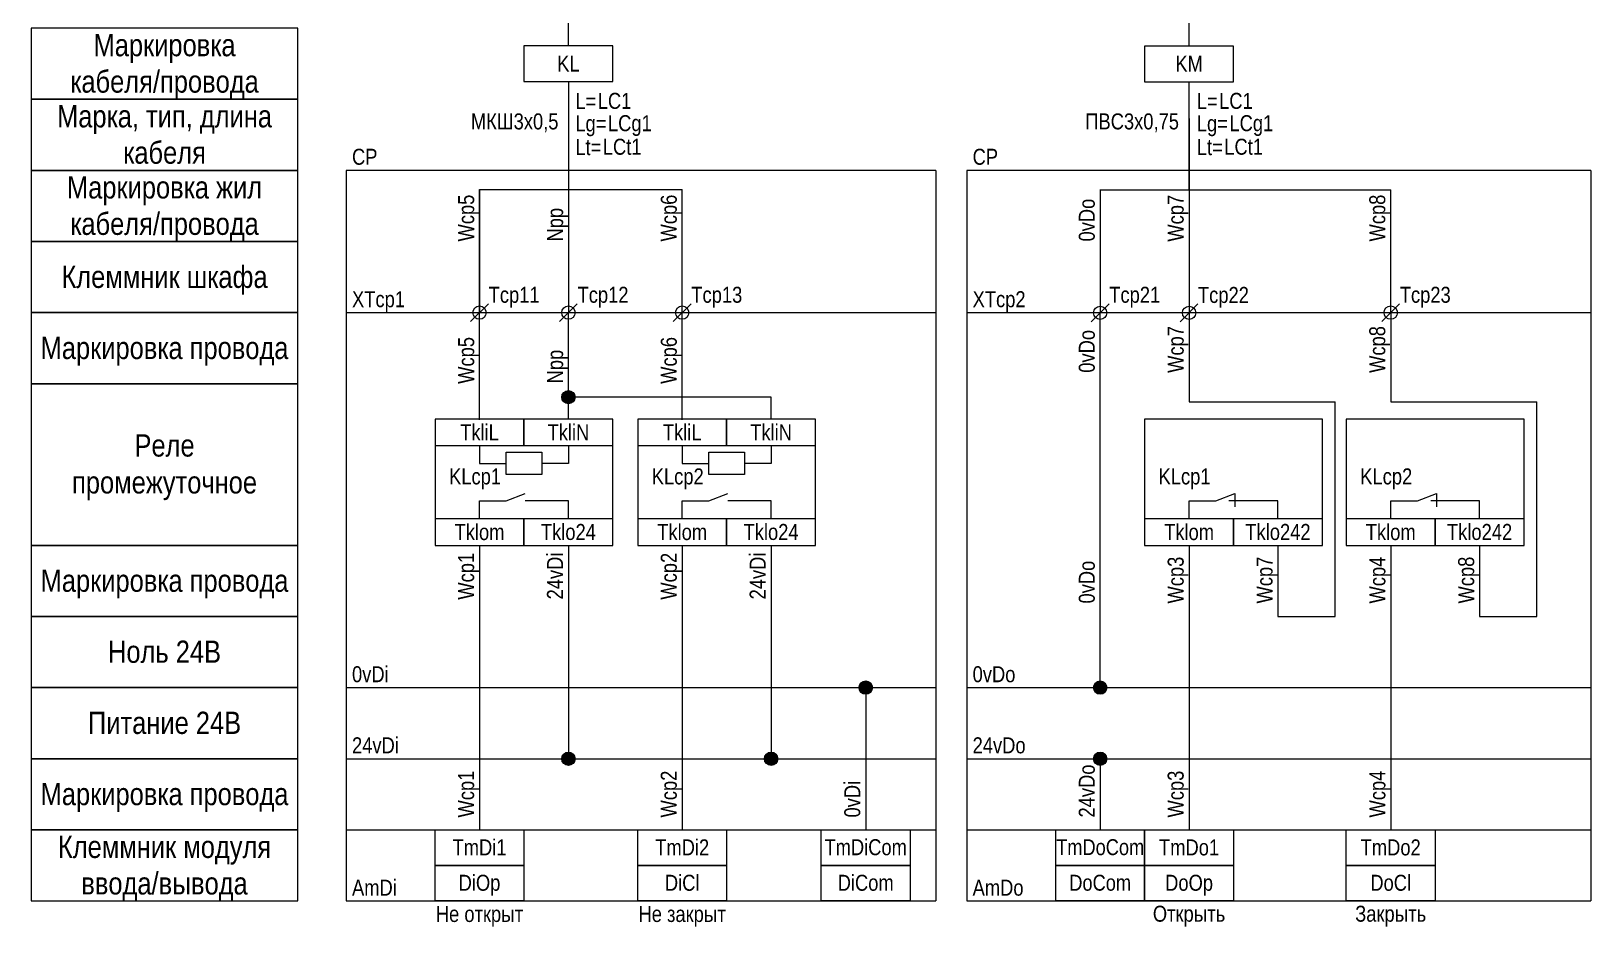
# Model space of a CAD drawing. Header units: millimetres. Extents: x 20 to 336, y -272 to -5.
# Drawn here: x 20 to 195.4, y -272.3 to -171.5 of the extents above; entities that cross this region are included whole.
import ezdxf

# ---------------------------------------------------------------- set-up
doc = ezdxf.new("R2010")
doc.units = ezdxf.units.MM
doc.header["$MEASUREMENT"] = 0
doc.linetypes.add('1_1', pattern=[2000, 1000, -1000])
doc.linetypes.add('4_2_1_2', pattern=[6702.777624, 3527.777672, -1763.888836, 0, -1411.111116])
for name, color, linetype in [('cp_names', 7, 'Continuous'), ('cp_params_di', 7, 'Continuous'), ('cp_params_do', 7, 'Continuous'), ('cp_static_di', 7, 'Continuous'), ('cp_static_do', 7, 'Continuous'), ('id_names', 7, 'Continuous'), ('id_params_di', 7, 'Continuous'), ('id_params_do', 7, 'Continuous'), ('id_static_di', 7, 'Continuous'), ('id_static_do', 7, 'Continuous')]:
    doc.layers.add(name, color=color, linetype=linetype)
doc.styles.add('СГЕНЕРИР_СТИЛЬ_1', font='')
doc.styles.get('СГЕНЕРИР_СТИЛЬ_1').set_extended_font_data('Arial Narrow')

msp = doc.modelspace()

# ---------------------------------------------------------------- hatches: boundary and pattern name
at = {"layer": 'cp_static_di', "linetype": 'Continuous', "lineweight": 0, "true_color": 0x000000}
for points in [[(113.12, -245.36), (113.18, -245.64), (113.34, -245.89), (113.58, -246.05), (113.87, -246.11), (114.16, -246.05), (114.4, -245.89), (114.56, -245.64), (114.62, -245.36), (114.56, -245.07), (114.4, -244.83), (114.16, -244.66), (113.87, -244.61), (113.58, -244.66), (113.34, -244.83), (113.18, -245.07)], [(79.68, -253.36), (79.74, -253.64), (79.9, -253.89), (80.15, -254.05), (80.43, -254.11), (80.72, -254.05), (80.96, -253.89), (81.13, -253.64), (81.18, -253.36), (81.13, -253.07), (80.96, -252.83), (80.72, -252.66), (80.43, -252.61), (80.15, -252.66), (79.9, -252.83), (79.74, -253.07)]]:
    msp.add_hatch(color=18, dxfattribs=at).paths.add_polyline_path(points)
at = {"layer": 'cp_static_do', "linetype": 'Continuous', "lineweight": 0, "true_color": 0x000000}
for points in [[(139.5, -245.36), (139.55, -245.64), (139.72, -245.89), (139.96, -246.05), (140.25, -246.11), (140.53, -246.05), (140.78, -245.89), (140.94, -245.64), (141, -245.36), (140.94, -245.07), (140.78, -244.83), (140.53, -244.66), (140.25, -244.61), (139.96, -244.66), (139.72, -244.83), (139.55, -245.07)], [(139.5, -253.36), (139.55, -253.64), (139.72, -253.89), (139.96, -254.05), (140.25, -254.11), (140.53, -254.05), (140.78, -253.89), (140.94, -253.64), (141, -253.36), (140.94, -253.07), (140.78, -252.83), (140.53, -252.66), (140.25, -252.61), (139.96, -252.66), (139.72, -252.83), (139.55, -253.07)]]:
    msp.add_hatch(color=18, dxfattribs=at).paths.add_polyline_path(points)
at = {"layer": 'id_static_di', "linetype": 'Continuous', "lineweight": 0, "true_color": 0x000000}
for points in [[(79.68, -212.69), (79.74, -212.97), (79.9, -213.22), (80.15, -213.38), (80.43, -213.44), (80.72, -213.38), (80.96, -213.22), (81.13, -212.97), (81.18, -212.69), (81.13, -212.4), (80.96, -212.16), (80.72, -211.99), (80.43, -211.94), (80.15, -211.99), (79.9, -212.16), (79.74, -212.4)], [(102.48, -253.36), (102.54, -253.64), (102.7, -253.89), (102.95, -254.05), (103.23, -254.11), (103.52, -254.05), (103.76, -253.89), (103.93, -253.64), (103.98, -253.36), (103.93, -253.07), (103.76, -252.83), (103.52, -252.66), (103.23, -252.61), (102.95, -252.66), (102.7, -252.83), (102.54, -253.07)]]:
    msp.add_hatch(color=18, dxfattribs=at).paths.add_polyline_path(points)

# ---------------------------------------------------------------- linework, layer by layer
at = {"layer": 'cp_names', "color": 7, "linetype": 'Continuous', "lineweight": 15, "ltscale": 100}
for points in [[(20, -195.18), (50, -195.18), (50, -187.18), (20, -187.18)], [(20, -203.18), (50, -203.18), (50, -195.18), (20, -195.18)], [(20, -245.36), (50, -245.36), (50, -237.36), (20, -237.36)], [(20, -253.36), (50, -253.36), (50, -245.36), (20, -245.36)], [(20, -261.36), (50, -261.36), (50, -253.36), (20, -253.36)], [(20, -269.36), (50, -269.36), (50, -261.36), (20, -261.36)]]:
    msp.add_lwpolyline(points, close=True, dxfattribs=at)
at = {"layer": 'cp_static_di', "color": 7, "linetype": '1_1', "lineweight": 15, "ltscale": 100}
for p, q in [((121.75, -187.18), (55.43, -187.18)), ((55.43, -187.18), (55.43, -269.36)), ((121.75, -187.18), (121.75, -269.36))]:
    msp.add_line(p, q, dxfattribs=at)
at = {"layer": 'cp_static_di', "color": 7, "linetype": 'Continuous', "lineweight": 15, "ltscale": 100}
for p, q in [((70.43, -203.18), (70.43, -189.32)), ((70.43, -189.32), (93.23, -189.32)), ((70.43, -189.32), (70.43, -203.18)), ((80.43, -189.32), (80.43, -203.18)), ((93.23, -203.18), (93.23, -189.32)), ((69.43, -204.18), (71.43, -202.18)), ((70.43, -215.22), (70.43, -203.18)), ((79.43, -204.18), (81.43, -202.18)), ((80.43, -215.18), (80.43, -203.14)), ((92.23, -204.18), (94.23, -202.18)), ((93.23, -215.22), (93.23, -203.18)), ((70.43, -229.36), (70.43, -261.36)), ((80.43, -229.36), (80.43, -252.61)), ((93.23, -229.36), (93.23, -261.36)), ((55.43, -245.36), (121.75, -245.36)), ((113.87, -246.11), (113.87, -261.36)), ((55.43, -253.36), (121.75, -253.36)), ((55.43, -261.36), (121.75, -261.36)), ((55.43, -269.36), (121.75, -269.36))]:
    msp.add_line(p, q, dxfattribs=at)
at = {"layer": 'cp_static_di', "color": 7, "linetype": '4_2_1_2', "lineweight": 15, "ltscale": 100}
msp.add_line((55.43, -203.18), (121.75, -203.18), dxfattribs=at)
at = {"layer": 'cp_static_di', "color": 7, "linetype": 'Continuous', "lineweight": 15, "ltscale": 100}
for points in [[(65.43, -261.36), (75.43, -261.36), (75.43, -265.36), (65.43, -265.36)], [(88.23, -261.36), (98.23, -261.36), (98.23, -265.36), (88.23, -265.36)], [(108.87, -261.36), (118.87, -261.36), (118.87, -265.36), (108.87, -265.36)], [(65.43, -265.36), (75.43, -265.36), (75.43, -269.36), (65.43, -269.36)], [(88.23, -265.36), (98.23, -265.36), (98.23, -269.36), (88.23, -269.36)], [(108.87, -265.36), (118.87, -265.36), (118.87, -269.36), (108.87, -269.36)]]:
    msp.add_lwpolyline(points, close=True, dxfattribs=at)
for centre in [(70.43, -203.18), (80.43, -203.18), (93.23, -203.18), (113.87, -245.36), (80.43, -253.36)]:
    msp.add_circle(centre, 0.75, dxfattribs=at)
at = {"layer": 'cp_static_do', "color": 7, "linetype": '1_1', "lineweight": 15, "ltscale": 100}
for p, q in [((195.44, -187.18), (125.25, -187.18)), ((125.25, -187.18), (125.25, -269.36)), ((195.44, -187.18), (195.44, -269.36))]:
    msp.add_line(p, q, dxfattribs=at)
at = {"layer": 'cp_static_do', "color": 7, "linetype": 'Continuous', "lineweight": 15, "ltscale": 100}
for p, q in [((140.25, -189.32), (140.25, -203.18)), ((140.25, -189.35), (172.93, -189.35)), ((150.25, -189.35), (150.25, -203.2)), ((172.93, -203.18), (172.93, -189.35)), ((139.25, -204.2), (141.25, -202.2)), ((140.25, -244.61), (140.25, -203.2)), ((149.25, -204.2), (151.25, -202.2)), ((171.93, -204.18), (173.93, -202.18)), ((150.25, -229.36), (150.25, -261.36)), ((172.93, -229.36), (172.93, -261.36)), ((125.25, -245.36), (195.44, -245.36)), ((125.25, -253.36), (195.44, -253.36)), ((140.25, -254.11), (140.25, -261.36)), ((125.25, -261.36), (195.44, -261.36)), ((125.25, -269.36), (195.44, -269.36))]:
    msp.add_line(p, q, dxfattribs=at)
at = {"layer": 'cp_static_do', "color": 7, "linetype": '4_2_1_2', "lineweight": 15, "ltscale": 100}
msp.add_line((125.25, -203.18), (195.44, -203.18), dxfattribs=at)
at = {"layer": 'cp_static_do', "color": 7, "linetype": 'Continuous', "lineweight": 15, "ltscale": 100}
for points in [[(135.25, -261.36), (145.25, -261.36), (145.25, -265.36), (135.25, -265.36)], [(145.25, -261.36), (155.25, -261.36), (155.25, -265.36), (145.25, -265.36)], [(167.93, -261.36), (177.93, -261.36), (177.93, -265.36), (167.93, -265.36)], [(135.25, -265.36), (145.25, -265.36), (145.25, -269.36), (135.25, -269.36)], [(145.25, -265.36), (155.25, -265.36), (155.25, -269.36), (145.25, -269.36)], [(167.93, -265.36), (177.93, -265.36), (177.93, -269.36), (167.93, -269.36)]]:
    msp.add_lwpolyline(points, close=True, dxfattribs=at)
for centre in [(140.25, -203.2), (150.25, -203.2), (172.93, -203.18), (140.25, -245.36), (140.25, -253.36)]:
    msp.add_circle(centre, 0.75, dxfattribs=at)
at = {"layer": 'id_names', "color": 7, "linetype": 'Continuous', "lineweight": 15, "ltscale": 100}
for points in [[(20, -179.18), (50, -179.18), (50, -171.18), (20, -171.18)], [(20, -187.18), (50, -187.18), (50, -179.18), (20, -179.18)], [(20, -211.18), (50, -211.18), (50, -203.18), (20, -203.18)], [(20, -229.36), (50, -229.36), (50, -211.18), (20, -211.18)], [(20, -237.36), (50, -237.36), (50, -229.36), (20, -229.36)]]:
    msp.add_lwpolyline(points, close=True, dxfattribs=at)
at = {"layer": 'id_static_di', "color": 7, "linetype": 'Continuous', "lineweight": 15, "ltscale": 100}
for p, q in [((80.43, -173.18), (80.43, -169.98)), ((80.43, -177.18), (80.43, -189.32)), ((103.23, -212.69), (81.18, -212.69)), ((103.23, -215.18), (103.23, -212.69)), ((103.23, -229.36), (103.23, -252.61))]:
    msp.add_line(p, q, dxfattribs=at)
for points in [[(75.43, -177.18), (85.43, -177.18), (85.43, -173.18), (75.43, -173.18)], [(65.43, -229.36), (85.43, -229.36), (85.43, -215.18), (65.43, -215.18)], [(65.43, -218.14), (75.43, -218.14), (75.43, -215.18), (65.43, -215.18)], [(75.43, -218.14), (85.43, -218.14), (85.43, -215.18), (75.43, -215.18)], [(88.23, -229.36), (108.23, -229.36), (108.23, -215.18), (88.23, -215.18)], [(88.23, -218.14), (98.23, -218.14), (98.23, -215.18), (88.23, -215.18)], [(98.23, -218.14), (108.23, -218.14), (108.23, -215.18), (98.23, -215.18)], [(77.44, -218.89), (77.44, -221.39), (73.44, -221.39), (73.44, -218.89)], [(100.24, -218.89), (100.24, -221.39), (96.24, -221.39), (96.24, -218.89)], [(65.43, -229.36), (75.43, -229.36), (75.43, -226.39), (65.43, -226.39)], [(75.43, -229.36), (85.43, -229.36), (85.43, -226.39), (75.43, -226.39)], [(88.23, -229.36), (98.23, -229.36), (98.23, -226.39), (88.23, -226.39)], [(98.23, -229.36), (108.23, -229.36), (108.23, -226.39), (98.23, -226.39)]]:
    msp.add_lwpolyline(points, close=True, dxfattribs=at)
for points in [[(70.44, -218.14), (70.44, -220.14), (73.44, -220.14)], [(80.43, -218.14), (80.43, -220.14), (77.44, -220.14)], [(93.24, -218.14), (93.24, -220.14), (96.24, -220.14)], [(103.23, -218.14), (103.23, -220.14), (100.24, -220.14)], [(70.44, -226.39), (70.44, -224.36), (73.44, -224.36)], [(73.44, -224.36), (75.57, -223.53)], [(77.44, -224.36), (75.57, -224.36)], [(80.43, -226.39), (80.43, -224.36), (77.44, -224.36)], [(93.24, -226.39), (93.24, -224.36), (96.24, -224.36)], [(96.24, -224.36), (98.37, -223.53)], [(100.24, -224.36), (98.37, -224.36)], [(103.23, -226.39), (103.23, -224.36), (100.24, -224.36)]]:
    msp.add_lwpolyline(points, dxfattribs=at)
for centre in [(80.43, -212.69), (103.23, -253.36)]:
    msp.add_circle(centre, 0.75, dxfattribs=at)
at = {"layer": 'id_static_do', "color": 7, "linetype": 'Continuous', "lineweight": 15, "ltscale": 100}
for p, q in [((150.25, -173.2), (150.25, -170.01)), ((150.25, -189.35), (150.25, -177.2)), ((150.25, -181.35), (150.25, -189.35)), ((150.25, -203.2), (150.25, -213.23)), ((172.93, -203.18), (172.93, -213.23)), ((150.25, -213.23), (166.68, -213.23)), ((166.68, -237.36), (166.68, -213.23)), ((172.93, -213.23), (189.36, -213.23)), ((189.36, -237.36), (189.36, -213.23)), ((155.39, -223.53), (155.39, -225.02)), ((178.07, -223.53), (178.07, -225.02)), ((160.25, -229.36), (160.25, -237.36)), ((182.93, -229.36), (182.93, -237.36)), ((160.25, -237.36), (166.68, -237.36)), ((182.93, -237.36), (189.36, -237.36))]:
    msp.add_line(p, q, dxfattribs=at)
for points in [[(145.25, -177.2), (155.25, -177.2), (155.25, -173.2), (145.25, -173.2)], [(145.25, -229.36), (165.25, -229.36), (165.25, -215.18), (145.25, -215.18)], [(167.93, -229.36), (187.93, -229.36), (187.93, -215.18), (167.93, -215.18)], [(145.25, -229.36), (155.25, -229.36), (155.25, -226.39), (145.25, -226.39)], [(155.25, -229.36), (165.25, -229.36), (165.25, -226.39), (155.25, -226.39)], [(167.93, -229.36), (177.93, -229.36), (177.93, -226.39), (167.93, -226.39)], [(177.93, -229.36), (187.93, -229.36), (187.93, -226.39), (177.93, -226.39)]]:
    msp.add_lwpolyline(points, close=True, dxfattribs=at)
for points in [[(150.25, -226.39), (150.25, -224.36), (153.25, -224.36)], [(153.25, -224.36), (155.39, -223.53)], [(157.25, -224.36), (154.74, -224.36)], [(160.25, -226.39), (160.25, -224.36), (157.25, -224.36)], [(172.93, -226.39), (172.93, -224.36), (175.93, -224.36)], [(175.93, -224.36), (178.07, -223.53)], [(182.93, -226.39), (182.93, -224.36), (177.43, -224.36)]]:
    msp.add_lwpolyline(points, dxfattribs=at)

# ---------------------------------------------------------------- texts
at = {"layer": 'cp_names', "color": 7, "linetype": 'Continuous', "lineweight": 15, "char_height": 2.5, "attachment_point": 2, "style": 'СГЕНЕРИР_СТИЛЬ_1'}
for s, insert, line_spacing_factor in [('\\A1;{\\pqc;\\fArial Narrow|b0|i0|c204|p34;Маркировка жил\\P\\pqc;\\fArial Narrow|b0|i0|c204|p34;кабеля/провода}', (35, -187.84), 0.982786), ('\\A1;{\\pqc;\\fArial Narrow|b0|i0|c204|p34;Клеммник модуля\\P\\pqc;\\fArial Narrow|b0|i0|c204|p34;ввода\\fArial Narrow|b0|i0|c204|p34;/вывода}', (35, -262.02), 0.985989)]:
    msp.add_mtext(s, dxfattribs=dict(at, insert=insert, line_spacing_factor=line_spacing_factor))
for s, insert in [('\\A1;{\\pqc;\\fArial Narrow|b0|i0|c204|p34;Клеммник\\fArial Narrow|b0|i0|c204|p34; шкафа}', (35, -197.9)), ('\\A1;{\\pqc;\\fArial Narrow|b0|i0|c204|p34;Ноль 24\\fArial Narrow|b0|i0|c204|p34;В}', (35, -240.07)), ('\\A1;{\\pqc;\\fArial Narrow|b0|i0|c204|p34;Питание 2\\fArial Narrow|b0|i0|c204|p34;4\\fArial Narrow|b0|i0|c204|p34;В}', (35, -248.07)), ('\\A1;{\\pqc;\\fArial Narrow|b0|i0|c204|p34;Маркировка \\fArial Narrow|b0|i0|c204|p34;провода}', (35, -256.08))]:
    msp.add_mtext(s, dxfattribs=dict(at, insert=insert))
at = {"layer": 'cp_params_di', "color": 7, "linetype": 'Continuous', "lineweight": 15, "char_height": 1.8, "style": 'СГЕНЕРИР_СТИЛЬ_1'}
for s, insert, attachment_point in [('\\A1;{\\pql;\\fArial Narrow|b0|i0|c204|p34;CP}', (56.09, -184.75), 1), ('\\A1;{\\pql;\\fArial Narrow|b0|i0|c204|p34;XTcp\\fArial Narrow|b0|i0|c204|p34;1}', (56.09, -200.77), 1), ('\\A1;{\\pql;\\fArial Narrow|b0|i0|c204|p34;Tcp\\fArial Narrow|b0|i0|c204|p34;1\\fArial Narrow|b0|i0|c204|p34;1}', (71.46, -200.27), 1), ('\\A1;{\\pql;\\fArial Narrow|b0|i0|c204|p34;Tcp\\fArial Narrow|b0|i0|c204|p34;1\\fArial Narrow|b0|i0|c204|p34;2}', (81.46, -200.27), 1), ('\\A1;{\\pql;\\fArial Narrow|b0|i0|c204|p34;Tcp\\fArial Narrow|b0|i0|c204|p34;1\\fArial Narrow|b0|i0|c204|p34;3}', (94.26, -200.27), 1), ('\\A1;{\\pql;\\fArial Narrow|b0|i0|c204|p34;0v\\fArial Narrow|b0|i0|c204|p34;Di}', (56.09, -242.95), 1), ('\\A1;{\\pql;\\fArial Narrow|b0|i0|c204|p34;24v\\fArial Narrow|b0|i0|c204|p34;Di}', (56.09, -250.95), 1), ('\\A1;{\\pqc;\\fArial Narrow|b0|i0|c204|p34;Tm\\fArial Narrow|b0|i0|c204|p34;Di\\fArial Narrow|b0|i0|c204|p34;1}', (70.43, -262.43), 2), ('\\A1;{\\pqc;\\fArial Narrow|b0|i0|c204|p34;TmDi2}', (93.23, -262.43), 2), ('\\A1;{\\pqc;\\fArial Narrow|b0|i0|c204|p34;TmDiCom}', (113.87, -262.41), 2), ('\\A1;{\\pqc;\\fArial Narrow|b0|i0|c204|p34;Di\\fArial Narrow|b0|i0|c204|p34;Op}', (70.43, -266.41), 2), ('\\A1;{\\pqc;\\fArial Narrow|b0|i0|c204|p34;DiCl}', (93.23, -266.41), 2), ('\\A1;{\\pqc;\\fArial Narrow|b0|i0|c204|p34;Di\\fArial Narrow|b0|i0|c204|p34;Com}', (113.87, -266.41), 2), ('\\A1;{\\pql;\\fArial Narrow|b0|i0|c204|p34;Am\\fArial Narrow|b0|i0|c204|p34;Di}', (56.09, -266.96), 1)]:
    msp.add_mtext(s, dxfattribs=dict(at, insert=insert, attachment_point=attachment_point))
at = {"layer": 'cp_params_di', "color": 7, "linetype": 'Continuous', "lineweight": 15, "char_height": 1.8, "attachment_point": 1, "rotation": 90, "style": 'СГЕНЕРИР_СТИЛЬ_1'}
for s, insert in [('\\A1;{\\pql;\\fArial Narrow|b0|i0|c204|p34;Wcp\\fArial Narrow|b0|i0|c204|p34;5}', (68.03, -195.18)), ('\\A1;{\\pql;\\fArial Narrow|b0|i0|c204|p34;Wcp\\fArial Narrow|b0|i0|c204|p34;6}', (90.82, -195.18)), ('\\A1;{\\pql;\\fArial Narrow|b0|i0|c204|p34;Npp}', (78.03, -195.18)), ('\\A1;{\\pql;\\fArial Narrow|b0|i0|c204|p34;Wcp\\fArial Narrow|b0|i0|c204|p34;1}', (68.02, -259.97)), ('\\A1;{\\pql;\\fArial Narrow|b0|i0|c204|p34;Wcp\\fArial Narrow|b0|i0|c204|p34;2}', (90.82, -259.97)), ('\\A1;{\\pql;\\fArial Narrow|b0|i0|c204|p34;0v\\fArial Narrow|b0|i0|c204|p34;Di}', (111.46, -259.97))]:
    msp.add_mtext(s, dxfattribs=dict(at, insert=insert))
at = {"layer": 'cp_params_do', "color": 7, "linetype": 'Continuous', "lineweight": 15, "style": 'СГЕНЕРИР_СТИЛЬ_1'}
for s, insert, char_height, attachment_point in [('\\A1;{\\pql;\\fArial Narrow|b0|i0|c204|p34;CP}', (125.9, -184.75), 1.8, 1), ('\\A1;{\\pql;\\fArial Narrow|b0|i0|c204|p34;XTcp\\fArial Narrow|b0|i0|c204|p34;2}', (125.9, -200.77), 1.8, 1), ('\\A1;{\\pql;\\fArial Narrow|b0|i0|c204|p34;Tcp\\fArial Narrow|b0|i0|c204|p34;2\\fArial Narrow|b0|i0|c204|p34;1}', (141.27, -200.27), 1.8, 1), ('\\A1;{\\pql;\\fArial Narrow|b0|i0|c204|p34;Tcp\\fArial Narrow|b0|i0|c204|p34;2\\fArial Narrow|b0|i0|c204|p34;2}', (151.25, -200.29), 1.8, 1), ('\\A1;{\\pql;\\fArial Narrow|b0|i0|c204|p34;Tcp2\\fArial Narrow|b0|i0|c204|p34;3}', (173.95, -200.27), 1.8, 1), ('\\A1;{\\pql;\\fArial Narrow|b0|i0|c204|p34;0v\\fArial Narrow|b0|i0|c204|p34;Do}', (125.9, -242.95), 1.8, 1), ('\\A1;{\\pql;\\fArial Narrow|b0|i0|c204|p34;24v\\fArial Narrow|b0|i0|c204|p34;Do}', (125.9, -250.95), 1.8, 1), ('\\A1;{\\pqc;\\fArial Narrow|b0|i0|c204|p34;Tm\\fArial Narrow|b0|i0|c204|p34;DoCom}', (140.25, -262.41), 1.79, 2), ('\\A1;{\\pqc;\\fArial Narrow|b0|i0|c204|p34;TmDo1}', (150.25, -262.43), 1.8, 2), ('\\A1;{\\pqc;\\fArial Narrow|b0|i0|c204|p34;TmDo2}', (172.93, -262.43), 1.8, 2), ('\\A1;{\\pqc;\\fArial Narrow|b0|i0|c204|p34;DoCom}', (140.25, -266.41), 1.79, 2), ('\\A1;{\\pqc;\\fArial Narrow|b0|i0|c204|p34;Do\\fArial Narrow|b0|i0|c204|p34;Op}', (150.25, -266.41), 1.8, 2), ('\\A1;{\\pqc;\\fArial Narrow|b0|i0|c204|p34;Do\\fArial Narrow|b0|i0|c204|p34;Cl}', (172.93, -266.41), 1.8, 2), ('\\A1;{\\pql;\\fArial Narrow|b0|i0|c204|p34;Am\\fArial Narrow|b0|i0|c204|p34;Do}', (125.9, -266.96), 1.8, 1)]:
    msp.add_mtext(s, dxfattribs=dict(at, insert=insert, char_height=char_height, attachment_point=attachment_point))
at = {"layer": 'cp_params_do', "color": 7, "linetype": 'Continuous', "lineweight": 15, "char_height": 1.8, "attachment_point": 1, "rotation": 90, "style": 'СГЕНЕРИР_СТИЛЬ_1'}
for s, insert in [('\\A1;{\\pql;\\fArial Narrow|b0|i0|c204|p34;0v\\fArial Narrow|b0|i0|c204|p34;Do}', (137.84, -195.18)), ('\\A1;{\\pql;\\fArial Narrow|b0|i0|c204|p34;Wcp\\fArial Narrow|b0|i0|c204|p34;7}', (147.84, -195.2)), ('\\A1;{\\pql;\\fArial Narrow|b0|i0|c204|p34;Wcp\\fArial Narrow|b0|i0|c204|p34;8}', (170.52, -195.18)), ('\\A1;{\\pql;\\fArial Narrow|b0|i0|c204|p34;W\\fArial Narrow|b0|i0|c204|p34;c\\fArial Narrow|b0|i0|c204|p34;p\\fArial Narrow|b0|i0|c204|p34;7}', (147.84, -209.96)), ('\\A1;{\\pql;\\fArial Narrow|b0|i0|c204|p34;W\\fArial Narrow|b0|i0|c204|p34;c\\fArial Narrow|b0|i0|c204|p34;p\\fArial Narrow|b0|i0|c204|p34;8}', (170.52, -209.96)), ('\\A1;{\\pql;\\fArial Narrow|b0|i0|c204|p34;Wcp\\fArial Narrow|b0|i0|c204|p34;3}', (147.84, -235.9)), ('\\A1;{\\pql;\\fArial Narrow|b0|i0|c204|p34;W\\fArial Narrow|b0|i0|c204|p34;c\\fArial Narrow|b0|i0|c204|p34;p\\fArial Narrow|b0|i0|c204|p34;7}', (157.84, -235.9)), ('\\A1;{\\pql;\\fArial Narrow|b0|i0|c204|p34;Wcp\\fArial Narrow|b0|i0|c204|p34;4}', (170.53, -235.9)), ('\\A1;{\\pql;\\fArial Narrow|b0|i0|c204|p34;W\\fArial Narrow|b0|i0|c204|p34;c\\fArial Narrow|b0|i0|c204|p34;p\\fArial Narrow|b0|i0|c204|p34;8}', (180.52, -235.9)), ('\\A1;{\\pql;\\fArial Narrow|b0|i0|c204|p34;24v\\fArial Narrow|b0|i0|c204|p34;Do}', (137.84, -259.97)), ('\\A1;{\\pql;\\fArial Narrow|b0|i0|c204|p34;Wcp\\fArial Narrow|b0|i0|c204|p34;3}', (147.84, -259.97)), ('\\A1;{\\pql;\\fArial Narrow|b0|i0|c204|p34;Wcp\\fArial Narrow|b0|i0|c204|p34;4}', (170.53, -259.97))]:
    msp.add_mtext(s, dxfattribs=dict(at, insert=insert))
at = {"layer": 'cp_static_di', "color": 7, "linetype": 'Continuous', "lineweight": 15, "char_height": 1.8, "attachment_point": 2, "style": 'СГЕНЕРИР_СТИЛЬ_1'}
for s, insert in [('\\A1;{\\pqc;\\fArial Narrow|b0|i0|c204|p34;Не о\\fArial Narrow|b0|i0|c204|p34;ткрыт}', (70.43, -269.92)), ('\\A1;{\\pqc;\\fArial Narrow|b0|i0|c204|p34;Не з\\fArial Narrow|b0|i0|c204|p34;акрыт}', (93.23, -269.92))]:
    msp.add_mtext(s, dxfattribs=dict(at, insert=insert))
at = {"layer": 'cp_static_do', "color": 7, "linetype": 'Continuous', "lineweight": 15, "char_height": 1.8, "attachment_point": 2, "style": 'СГЕНЕРИР_СТИЛЬ_1'}
for s, insert in [('\\A1;{\\pqc;\\fArial Narrow|b0|i0|c204|p34;Открыть}', (150.25, -269.89)), ('\\A1;{\\pqc;\\fArial Narrow|b0|i0|c204|p34;Закрыть}', (172.93, -269.89))]:
    msp.add_mtext(s, dxfattribs=dict(at, insert=insert))
at = {"layer": 'id_names', "color": 7, "linetype": 'Continuous', "lineweight": 15, "char_height": 2.5, "attachment_point": 2, "style": 'СГЕНЕРИР_СТИЛЬ_1'}
for s, insert, line_spacing_factor in [('\\A1;{\\pqc;\\fArial Narrow|b0|i0|c204|p34;Маркировка\\P\\pqc;\\fArial Narrow|b0|i0|c204|p34;кабеля/провода}', (35, -171.84), 0.982786), ('\\A1;{\\pqc;\\fArial Narrow|b0|i0|c204|p34;Марка, тип\\fArial Narrow|b0|i0|c204|p34;, длина\\P\\pqc;\\fArial Narrow|b0|i0|c204|p34;кабеля}', (35, -179.84), 0.98101), ('\\A1;{\\pqc;\\fArial Narrow|b0|i0|c204|p34;Реле\\P\\pqc;\\fArial Narrow|b0|i0|c204|p34;промежуточное}', (35, -216.87), 0.996607)]:
    msp.add_mtext(s, dxfattribs=dict(at, insert=insert, line_spacing_factor=line_spacing_factor))
for insert in [(35, -205.9), (35, -232.08)]:
    msp.add_mtext('\\A1;{\\pqc;\\fArial Narrow|b0|i0|c204|p34;Маркировка \\fArial Narrow|b0|i0|c204|p34;провода}', dxfattribs=dict(at, insert=insert))
at = {"layer": 'id_params_di', "color": 7, "linetype": 'Continuous', "lineweight": 15, "char_height": 1.8, "style": 'СГЕНЕРИР_СТИЛЬ_1'}
for s, insert, attachment_point in [('\\A1;{\\pqc;\\fArial Narrow|b0|i0|c204|p34;KL}', (80.43, -174.26), 2), ('\\A1;{\\pql;\\fArial Narrow|b0|i0|c204|p34;LC\\fArial Narrow|b0|i0|c204|p34;1}', (83.73, -178.46), 1), ('\\A1;{\\pql;\\fArial Narrow|b0|i0|c204|p34;LCg\\fArial Narrow|b0|i0|c204|p34;1}', (84.88, -180.97), 1), ('\\A1;{\\pql;\\fArial Narrow|b0|i0|c204|p34;LCt\\fArial Narrow|b0|i0|c204|p34;1}', (84.3, -183.62), 1), ('\\A1;{\\pqc;\\fArial Narrow|b0|i0|c204|p34;TkliL}', (70.43, -215.74), 2), ('\\A1;{\\pqc;\\fArial Narrow|b0|i0|c204|p34;T\\fArial Narrow|b0|i0|c204|p34;kliN}', (80.43, -215.74), 2), ('\\A1;{\\pqc;\\fArial Narrow|b0|i0|c204|p34;TkliL}', (93.23, -215.74), 2), ('\\A1;{\\pqc;\\fArial Narrow|b0|i0|c204|p34;T\\fArial Narrow|b0|i0|c204|p34;kliN}', (103.23, -215.74), 2), ('\\A1;{\\pqc;\\fArial Narrow|b0|i0|c204|p34;KL\\fArial Narrow|b0|i0|c204|p34;c\\fArial Narrow|b0|i0|c204|p34;p1}', (69.93, -220.7), 2), ('\\A1;{\\pqc;\\fArial Narrow|b0|i0|c204|p34;KL\\fArial Narrow|b0|i0|c204|p34;c\\fArial Narrow|b0|i0|c204|p34;p2}', (92.73, -220.7), 2), ('\\A1;{\\pqc;\\fArial Narrow|b0|i0|c204|p34;T\\fArial Narrow|b0|i0|c204|p34;klom}', (70.43, -226.96), 2), ('\\A1;{\\pqc;\\fArial Narrow|b0|i0|c204|p34;Tkl\\fArial Narrow|b0|i0|c204|p34;o24}', (80.43, -226.95), 2), ('\\A1;{\\pqc;\\fArial Narrow|b0|i0|c204|p34;T\\fArial Narrow|b0|i0|c204|p34;klom}', (93.23, -226.96), 2), ('\\A1;{\\pqc;\\fArial Narrow|b0|i0|c204|p34;Tkl\\fArial Narrow|b0|i0|c204|p34;o24}', (103.23, -226.95), 2)]:
    msp.add_mtext(s, dxfattribs=dict(at, insert=insert, attachment_point=attachment_point))
at = {"layer": 'id_params_di', "color": 7, "linetype": 'Continuous', "lineweight": 15, "char_height": 1.8, "attachment_point": 1, "rotation": 90, "style": 'СГЕНЕРИР_СТИЛЬ_1'}
for s, insert in [('\\A1;{\\pql;\\fArial Narrow|b0|i0|c204|p34;W\\fArial Narrow|b0|i0|c204|p34;c\\fArial Narrow|b0|i0|c204|p34;p\\fArial Narrow|b0|i0|c204|p34;5}', (68.03, -211.19)), ('\\A1;{\\pql;\\fArial Narrow|b0|i0|c204|p34;W\\fArial Narrow|b0|i0|c204|p34;c\\fArial Narrow|b0|i0|c204|p34;p\\fArial Narrow|b0|i0|c204|p34;6}', (90.82, -211.19)), ('\\A1;{\\pql;\\fArial Narrow|b0|i0|c204|p34;N\\fArial Narrow|b0|i0|c204|p34;p\\fArial Narrow|b0|i0|c204|p34;p}', (78.03, -211.14)), ('\\A1;{\\pql;\\fArial Narrow|b0|i0|c204|p34;Wcp\\fArial Narrow|b0|i0|c204|p34;1}', (68.02, -235.47)), ('\\A1;{\\pql;\\fArial Narrow|b0|i0|c204|p34;24v\\fArial Narrow|b0|i0|c204|p34;Di}', (78.02, -235.44)), ('\\A1;{\\pql;\\fArial Narrow|b0|i0|c204|p34;Wcp\\fArial Narrow|b0|i0|c204|p34;2}', (90.82, -235.47)), ('\\A1;{\\pql;\\fArial Narrow|b0|i0|c204|p34;24v\\fArial Narrow|b0|i0|c204|p34;Di}', (100.82, -235.44))]:
    msp.add_mtext(s, dxfattribs=dict(at, insert=insert))
at = {"layer": 'id_params_do', "color": 7, "linetype": 'Continuous', "lineweight": 15, "char_height": 1.8, "style": 'СГЕНЕРИР_СТИЛЬ_1'}
for s, insert, attachment_point in [('\\A1;{\\pqc;\\fArial Narrow|b0|i0|c204|p34;KM}', (150.25, -174.28), 2), ('\\A1;{\\pql;\\fArial Narrow|b0|i0|c204|p34;LC\\fArial Narrow|b0|i0|c204|p34;1}', (153.63, -178.46), 1), ('\\A1;{\\pql;\\fArial Narrow|b0|i0|c204|p34;LCg\\fArial Narrow|b0|i0|c204|p34;1}', (154.79, -180.97), 1), ('\\A1;{\\pql;\\fArial Narrow|b0|i0|c204|p34;LCt\\fArial Narrow|b0|i0|c204|p34;1}', (154.21, -183.62), 1), ('\\A1;{\\pqc;\\fArial Narrow|b0|i0|c204|p34;KL\\fArial Narrow|b0|i0|c204|p34;c\\fArial Narrow|b0|i0|c204|p34;p1}', (149.74, -220.7), 2), ('\\A1;{\\pqc;\\fArial Narrow|b0|i0|c204|p34;KL\\fArial Narrow|b0|i0|c204|p34;c\\fArial Narrow|b0|i0|c204|p34;p2}', (172.43, -220.7), 2), ('\\A1;{\\pqc;\\fArial Narrow|b0|i0|c204|p34;Tklom}', (150.25, -226.96), 2), ('\\A1;{\\pqc;\\fArial Narrow|b0|i0|c204|p34;Tklo242}', (160.25, -226.95), 2), ('\\A1;{\\pqc;\\fArial Narrow|b0|i0|c204|p34;Tklom}', (172.93, -226.96), 2), ('\\A1;{\\pqc;\\fArial Narrow|b0|i0|c204|p34;Tklo242}', (182.93, -226.95), 2)]:
    msp.add_mtext(s, dxfattribs=dict(at, insert=insert, attachment_point=attachment_point))
at = {"layer": 'id_params_do', "color": 7, "linetype": 'Continuous', "lineweight": 15, "char_height": 1.8, "attachment_point": 1, "rotation": 90, "style": 'СГЕНЕРИР_СТИЛЬ_1'}
for insert in [(137.84, -209.94), (137.84, -235.9)]:
    msp.add_mtext('\\A1;{\\pql;\\fArial Narrow|b0|i0|c204|p34;0v\\fArial Narrow|b0|i0|c204|p34;Do}', dxfattribs=dict(at, insert=insert))
at = {"layer": 'id_static_di', "color": 7, "linetype": 'Continuous', "lineweight": 15, "char_height": 1.8, "attachment_point": 1, "style": 'СГЕНЕРИР_СТИЛЬ_1'}
for s, insert in [('\\A1;{\\pql;\\fArial Narrow|b0|i0|c204|p34;L=}', (81.21, -178.49)), ('\\A1;{\\pql;\\fArial Narrow|b0|i0|c204|p34;Lg=}', (81.21, -181)), ('\\A1;{\\pql;\\fArial Narrow|b0|i0|c204|p34;Lt=}', (81.21, -183.66))]:
    msp.add_mtext(s, dxfattribs=dict(at, insert=insert))
at = {"layer": 'id_static_di', "color": 7, "linetype": 'Continuous', "lineweight": 40, "insert": (69.46, -180.77), "char_height": 1.8, "attachment_point": 1, "style": 'СГЕНЕРИР_СТИЛЬ_1'}
msp.add_mtext('\\A1;{\\pql;\\fArial Narrow|b0|i0|c204|p34;МКШ\\fArial Narrow|b0|i0|c204|p34;3х0,5}', dxfattribs=at)
at = {"layer": 'id_static_do', "color": 7, "linetype": 'Continuous', "lineweight": 15, "char_height": 1.8, "attachment_point": 1, "style": 'СГЕНЕРИР_СТИЛЬ_1'}
for s, insert in [('\\A1;{\\pql;\\fArial Narrow|b0|i0|c204|p34;L=}', (151.12, -178.49)), ('\\A1;{\\pql;\\fArial Narrow|b0|i0|c204|p34;Lg=}', (151.12, -181)), ('\\A1;{\\pql;\\fArial Narrow|b0|i0|c204|p34;Lt=}', (151.12, -183.66))]:
    msp.add_mtext(s, dxfattribs=dict(at, insert=insert))
at = {"layer": 'id_static_do', "color": 7, "linetype": 'Continuous', "lineweight": 40, "insert": (138.57, -180.77), "char_height": 1.8, "attachment_point": 1, "style": 'СГЕНЕРИР_СТИЛЬ_1'}
msp.add_mtext('\\A1;{\\pql;\\fArial Narrow|b0|i0|c204|p34;ПВС\\fArial Narrow|b0|i0|c204|p34;3х0,\\fArial Narrow|b0|i0|c204|p34;7\\fArial Narrow|b0|i0|c204|p34;5}', dxfattribs=at)

doc.saveas('drawing.dxf')
